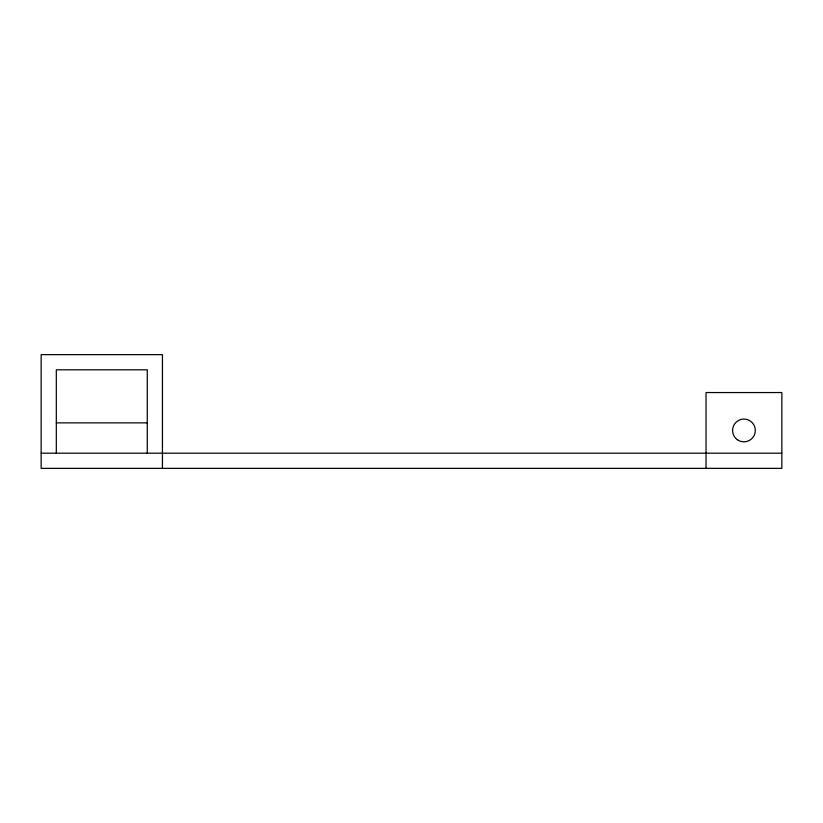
<?xml version="1.0" encoding="UTF-8"?>
<svg xmlns="http://www.w3.org/2000/svg" width="823" height="823" viewBox="0 0 823 823"><rect width="100%" height="100%" fill="white"/><g stroke="black" fill="none" stroke-linecap="round" stroke-linejoin="round"><path stroke-width="1.23" d="M56.314 422.868L147.276 422.868M41.15 453.195L781.85 453.195M706.041 468.359L706.041 392.55L781.85 392.55L781.85 468.359L41.15 468.359L41.15 354.641L162.44 354.641L162.44 468.359M147.276 453.195L147.276 369.805L56.314 369.805L56.314 453.195M737.408 439.76A11.368 11.368 0 0 0 755.277 431.458A11.368 11.368 0 0 0 739.157 420.142A11.368 11.368 0 0 0 737.408 439.76"/></g></svg>
